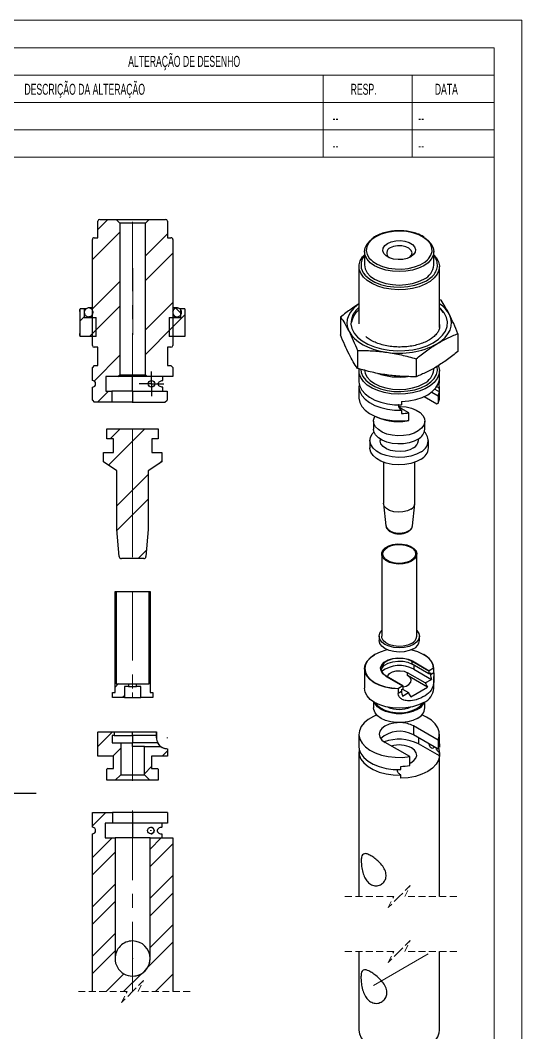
# Model space of a CAD drawing. Header units: millimetres. Extents: x 0 to 315, y 1 to 446.
# Drawn here: x 177.9 to 315, y 169 to 446 of the extents above; entities that cross this region are included whole.
import ezdxf

# ---------------------------------------------------------------- set-up
doc = ezdxf.new("R2010")
doc.units = ezdxf.units.MM
doc.header["$LTSCALE"] = 1.5
doc.linetypes.add('CENTERX2', pattern=[20.32, 12.7, -2.54, 2.54, -2.54])
doc.linetypes.add('HIDDEN', pattern=[1.905, 1.27, -0.635])
doc.layers.add('COTAS', color=7, linetype='Continuous')
doc.styles.add('SLDTEXTSTYLE1', font='TXT', dxfattribs={"width": 0.75})
doc.styles.add('SLDTEXTSTYLE2', font='TXT', dxfattribs={"width": 0.589474})

# ---------------------------------------------------------------- blocks, each defined once
blk = doc.blocks.new('Bloco2')
at = {"color": 7, "linetype": 'Continuous', "lineweight": 18}
for p, q in [((315.06, 445.59), (0.06, 445.59)), ((315.06, 0.09), (315.06, 445.59)), ((307.56, 438.09), (37.56, 438.09)), ((307.56, 7.59), (307.56, 438.09))]:
    blk.add_line(p, q, dxfattribs=at)
blk = doc.blocks.new('SW_NOTE_0_7')
at = {"layer": 'COTAS', "color": 0}
blk.add_line((80.15, 0), (0, 0), dxfattribs=at)
at = {"layer": 'COTAS', "color": 0, "insert": (0.65, 6.94), "char_height": 5.25, "attachment_point": 1, "style": 'SLDTEXTSTYLE1'}
blk.add_mtext('POS-128:EIXO PRENSA A', dxfattribs=at)
blk = doc.blocks.new('SW_CENTERMARKSYMBOL_0')
at = {"layer": 'COTAS', "color": 0}
for p, q in [((0, 2.5), (0, 3.4)), ((-2.5, 0), (-3.4, 0)), ((0, 0), (-2.5, 0)), ((0, 0), (0, 2.5)), ((0, 0), (0, -2.5)), ((0, 0), (2.5, 0)), ((2.5, 0), (3.4, 0)), ((0, -2.5), (0, -3.4))]:
    blk.add_line(p, q, dxfattribs=at)
blk = doc.blocks.new('SW_HATCH_0')
at = {"color": 0, "linetype": 'Continuous', "lineweight": 18}
for p, q in [((-13, 7.21), (-10.23, 9.98)), ((-14.5, -1.03), (-7, 6.47)), ((0, 0), (6, 6)), ((0, -6.74), (7.5, 0.76)), ((-14.5, -14.5), (-7, -7)), ((-14.5, -21.24), (-7, -13.74)), ((0, -20.21), (7.5, -12.71)), ((6.5, -20.44), (10.8, -16.14)), ((9.82, -15.79), (8.34, -14.31)), ((-17.8, -17.8), (-16.7, -16.7)), ((-15.31, -22.05), (-13.5, -20.24)), ((0, -26.94), (7.5, -19.44)), ((-14.04, -34.25), (-7, -27.21)), ((7.39, -33.02), (7.5, -32.91)), ((-13.08, -40.02), (-10.08, -37.02)), ((-10.12, -57.26), (-0.18, -47.33)), ((-9.62, -50.03), (-6.92, -47.33)), ((3.84, -56.78), (4.5, -56.12)), ((-7.8, -68.42), (0.8, -59.82)), ((-7.77, -75.13), (0.8, -66.55)), ((-2.01, -82.83), (0.3, -80.52)), ((-8.3, -95.86), (-8, -95.56)), ((1, -95.27), (1.3, -94.97)), ((1, -100.03), (1.3, -99.73)), ((-8.3, -104.57), (-8, -104.27)), ((-8.3, -109.33), (-8, -109.03)), ((1, -108.74), (1.3, -108.44)), ((1, -113.5), (1.3, -113.2)), ((-8.3, -118.04), (-7.32, -117.05)), ((-6.36, -120.85), (-5.75, -120.25)), ((-13, -134.23), (-9.03, -130.26)), ((-8.89, -136.86), (-6.75, -134.72)), ((4.58, -136.86), (6, -135.44)), ((-0.25, -141.69), (1.7, -139.74)), ((-14.5, -155.94), (-10.83, -152.27)), ((-14.5, -164.65), (-9.12, -159.27)), ((1.3, -162.32), (4.35, -159.27)), ((-14.5, -169.41), (-8.3, -163.21)), ((1.3, -167.08), (7.5, -160.88)), ((1.3, -175.79), (7.5, -169.59)), ((-14.5, -178.12), (-8.3, -171.92)), ((1.3, -180.55), (7.5, -174.35)), ((-14.5, -182.88), (-8.3, -176.68)), ((-14.5, -191.59), (-8.3, -185.39)), ((1.3, -189.26), (7.5, -183.06)), ((0.66, -194.66), (7.5, -187.82)), ((-14.5, -196.35), (-8.3, -190.15)), ((-10.71, -201.27), (-5.88, -196.44)), ((-5.95, -201.27), (-1.11, -196.43)), ((2.76, -201.27), (7.5, -196.53)), ((-14.5, -222.56), (-8.21, -216.27)), ((-14.5, -217.8), (-12.97, -216.27)), ((-3.08, -219.85), (0.5, -216.27)), ((0.13, -221.4), (5.26, -216.27)), ((-14.5, -244.74), (7.5, -222.74)), ((-14.5, -231.27), (-8.48, -225.25)), ((-14.5, -236.03), (-6.93, -228.47)), ((-9.83, -244.84), (7.5, -227.5)), ((-1.12, -244.84), (7.5, -236.21)), ((3.64, -244.84), (7.5, -240.97))]:
    blk.add_line(p, q, dxfattribs=at)

msp = doc.modelspace()

# ---------------------------------------------------------------- linework, layer by layer
at = {"color": 7, "linetype": 'Continuous', "lineweight": 18}
for p, q in [((307.51, 438.53), (37.51, 438.53)), ((307.51, 438.53), (307.51, 408.53)), ((140.93, 431.03), (307.51, 431.03)), ((260.73, 408.53), (260.73, 431.03)), ((285.01, 408.53), (285.01, 431.03)), ((140.93, 423.53), (307.51, 423.53)), ((140.93, 416.03), (307.51, 416.03)), ((140.93, 408.53), (307.51, 408.53))]:
    msp.add_line(p, q, dxfattribs=at)
at = {"color": 7, "linetype": 'Continuous', "lineweight": 25}
for p, q in [((199.1, 386.53), (199.1, 391.03)), ((199.6, 391.53), (204.1, 391.53)), ((205.1, 390.53), (204.1, 391.53)), ((204.1, 391.53), (213.1, 391.53)), ((213.1, 391.53), (212.1, 390.53)), ((213.1, 391.53), (217.6, 391.53)), ((218.1, 391.03), (218.1, 386.53)), ((205.1, 390.53), (205.1, 349.03)), ((212.1, 390.53), (205.1, 390.53)), ((212.1, 349.03), (212.1, 390.53)), ((197.6, 357.03), (197.6, 386.03)), ((198.1, 386.53), (199.1, 386.53)), ((218.1, 386.53), (219.1, 386.53)), ((219.6, 386.03), (219.6, 357.03)), ((275.05, 386.91), (274.9, 386.84)), ((272.01, 382.73), (272.01, 379.06)), ((291.01, 379.06), (291.01, 382.73)), ((270.51, 378.65), (270.51, 362.98)), ((292.51, 361.98), (292.51, 378.65)), ((292.94, 369.42), (292.51, 369.53)), ((194.13, 366.29), (194.13, 360.3)), ((194.3, 367.1), (194.3, 367.1)), ((194.3, 359.5), (194.3, 367.1)), ((195.4, 367.1), (194.3, 367.1)), ((195.4, 367.1), (195.4, 364.7)), ((195.92, 367.1), (195.4, 367.1)), ((196.59, 367.3), (196.64, 367.3)), ((197.6, 367.3), (196.59, 367.3)), ((220.79, 367.3), (219.6, 367.3)), ((219.6, 366.29), (219.68, 366.56)), ((220.65, 367.29), (220.79, 367.3)), ((220.86, 367.3), (220.79, 367.3)), ((221.8, 367.1), (221.45, 367.1)), ((221.8, 364.7), (221.8, 367.1)), ((222.9, 367.1), (221.8, 367.1)), ((222.91, 367.1), (222.9, 367.1)), ((222.91, 367.1), (222.91, 359.5)), ((195.4, 364.7), (198.6, 364.7)), ((196.38, 364.92), (196.59, 364.9)), ((196.8, 364.92), (196.59, 364.9)), ((196.59, 364.9), (197.6, 364.9)), ((198.6, 359.5), (198.6, 364.7)), ((218.6, 364.7), (218.6, 359.5)), ((218.6, 364.7), (221.8, 364.7)), ((219.6, 364.9), (220.79, 364.9)), ((220.79, 364.9), (220.84, 364.9)), ((265.47, 364.81), (265.47, 359.92)), ((297.55, 360.26), (297.55, 355.37)), ((194.3, 359.5), (194.3, 359.5)), ((198.6, 359.5), (194.3, 359.5)), ((222.9, 359.5), (218.6, 359.5)), ((222.9, 359.5), (222.91, 359.5)), ((199.1, 356.53), (198.1, 356.53)), ((199.1, 351.53), (199.1, 356.53)), ((219.1, 356.53), (218.1, 356.53)), ((218.1, 356.53), (218.1, 351.53)), ((270.08, 355.65), (270.08, 350.76)), ((286.12, 353.38), (286.12, 348.49)), ((198.1, 351.53), (197.6, 351.03)), ((197.6, 347.43), (197.6, 351.03)), ((198.1, 351.53), (199.1, 351.53)), ((218.1, 351.53), (219.1, 351.53)), ((219.6, 351.03), (219.1, 351.53)), ((219.6, 351.03), (219.6, 348.53)), ((270.51, 350.07), (270.51, 347.13)), ((291.01, 350.48), (291.01, 350.83)), ((292.51, 347.13), (292.51, 350.07)), ((204.6, 348.53), (201.3, 348.53)), ((201.3, 348.53), (201.3, 344.53)), ((204.6, 348.53), (205.1, 349.03)), ((212.6, 348.53), (204.6, 348.53)), ((205.1, 349.03), (212.1, 349.03)), ((208.6, 344.53), (208.6, 348.53)), ((212.1, 349.03), (212.6, 348.53)), ((219.6, 348.53), (212.6, 348.53)), ((216.83, 347.43), (216.83, 348.53)), ((292.49, 346.75), (292.49, 347.65)), ((197.6, 342.03), (197.6, 345.63)), ((201.3, 344.53), (202.9, 344.53)), ((202.9, 344.53), (202.9, 341.53)), ((208.6, 344.53), (202.9, 344.53)), ((208.6, 344.53), (208.6, 341.53)), ((208.6, 344.53), (218.01, 344.53)), ((216.83, 344.53), (216.83, 345.63)), ((218.01, 344.53), (218.01, 342.03)), ((270.51, 345.66), (270.51, 342.72)), ((290.4, 344.28), (292.19, 343.25)), ((291.26, 345.09), (292.49, 344.38)), ((292.49, 344.38), (292.49, 345.28)), ((292.51, 342.72), (292.51, 345.66)), ((197.6, 342.03), (198.1, 341.53)), ((202.9, 341.53), (198.1, 341.53)), ((208.6, 341.53), (202.9, 341.53)), ((208.6, 341.53), (217.42, 341.53)), ((217.42, 341.53), (218.01, 342.03)), ((282.17, 341.69), (282.17, 340.79)), ((288.31, 343.04), (291.78, 341.04)), ((291.78, 341.04), (292.19, 341.21)), ((292.19, 343.25), (292.19, 341.21)), ((273.73, 338.23), (274.08, 338.03)), ((284.13, 338.59), (281.38, 340.18)), ((282.17, 339.32), (282.17, 338.42)), ((284.13, 336.55), (284.13, 338.59)), ((274.51, 336.34), (274.51, 334.14)), ((284.13, 336.55), (283.71, 336.38)), ((288.51, 334.14), (288.51, 336.34)), ((201.6, 334.21), (215.6, 334.21)), ((201.6, 331.51), (201.6, 334.21)), ((215.6, 334.21), (215.6, 331.51)), ((203.35, 331.51), (201.6, 331.51)), ((203.35, 327.71), (203.35, 331.51)), ((215.6, 331.51), (213.85, 331.51)), ((213.85, 331.51), (213.85, 327.71)), ((273.51, 331.03), (273.51, 328.99)), ((276.26, 331.46), (276.26, 331.03)), ((286.76, 331.03), (286.76, 331.46)), ((289.51, 328.99), (289.51, 331.03)), ((200.6, 325.21), (200.6, 327.71)), ((200.6, 327.71), (203.35, 327.71)), ((213.85, 327.71), (216.6, 327.71)), ((216.6, 327.71), (216.6, 325.21)), ((204.3, 322.71), (200.6, 325.21)), ((216.6, 325.21), (212.9, 322.71)), ((277.21, 325.1), (277.21, 313.89)), ((285.81, 313.89), (285.81, 325.1)), ((204.3, 306.71), (204.3, 322.71)), ((212.9, 322.71), (212.9, 306.71)), ((277.22, 313.73), (277.87, 307.67)), ((285.15, 307.67), (285.8, 313.73)), ((204.95, 299.26), (204.3, 306.71)), ((212.9, 306.71), (212.25, 299.26)), ((276.71, 299.99), (276.71, 277.45)), ((286.31, 277.45), (286.31, 299.99)), ((211.65, 298.71), (205.55, 298.71)), ((203.8, 262.09), (203.8, 289.69)), ((203.8, 289.69), (204.1, 289.69)), ((204.1, 289.69), (204.1, 264.49)), ((204.1, 289.69), (213.1, 289.69)), ((213.1, 264.49), (213.1, 289.69)), ((213.1, 289.69), (213.4, 289.69)), ((213.4, 289.69), (213.4, 262.09)), ((276.01, 277.45), (276.01, 276.31)), ((287.01, 276.31), (287.01, 277.45)), ((274.86, 272.46), (274.79, 272.42)), ((288.23, 272.42), (288.16, 272.46)), ((285.05, 270.58), (285.12, 270.71)), ((285.05, 269.85), (285.05, 270.58)), ((289.64, 267.93), (285.05, 270.58)), ((289.64, 267.19), (285.05, 269.85)), ((285.12, 270.71), (289.71, 268.05)), ((272.01, 268.54), (272.01, 263.24)), ((282.49, 263.89), (277.9, 266.55)), ((277.97, 266.5), (277.9, 266.55)), ((277.97, 266.5), (282.56, 263.85)), ((288.65, 264.71), (283.81, 267.5)), ((283.81, 266.69), (283.81, 267.5)), ((289.25, 263.54), (283.81, 266.69)), ((285.47, 268.46), (290.31, 265.66)), ((289.64, 267.93), (289.71, 268.05)), ((289.64, 267.93), (289.64, 267.19)), ((289.64, 267.19), (290.06, 267.44)), ((290.91, 268.74), (289.71, 268.05)), ((291, 267.49), (290.06, 266.95)), ((290.06, 267.44), (290.06, 266.95)), ((290.91, 268.74), (291, 268.72)), ((291, 267.49), (291, 268.72)), ((291.01, 263.24), (291.01, 266.46)), ((204.1, 264.49), (207.5, 264.49)), ((206.35, 263.69), (206.35, 260.69)), ((207.5, 263.69), (206.35, 263.69)), ((207.5, 264.49), (207.5, 263.69)), ((207.5, 264.49), (209.7, 264.49)), ((207.5, 263.69), (209.7, 263.69)), ((209.7, 263.69), (209.7, 264.49)), ((209.7, 264.49), (213.1, 264.49)), ((210.85, 263.69), (209.7, 263.69)), ((210.85, 260.69), (210.85, 263.69)), ((282.49, 263.89), (281.3, 263.2)), ((282.49, 263.89), (282.56, 263.85)), ((282.56, 263.11), (282.56, 263.85)), ((284.65, 260.89), (289.25, 263.54)), ((288.65, 264.71), (290.31, 265.66)), ((203.1, 260.69), (203.1, 262.09)), ((203.1, 262.09), (203.8, 262.09)), ((206.35, 260.69), (203.1, 260.69)), ((206.35, 260.69), (210.85, 260.69)), ((214.1, 260.69), (210.85, 260.69)), ((213.4, 262.09), (214.1, 262.09)), ((214.1, 262.09), (214.1, 260.69)), ((281.2, 263.06), (281.3, 263.2)), ((281.2, 263.06), (281.2, 261.84)), ((282.14, 262.38), (281.2, 261.84)), ((282.14, 262.87), (282.56, 263.11)), ((282.14, 262.87), (282.14, 262.38)), ((282.39, 263.01), (284.05, 262.05)), ((282.39, 261.1), (284.05, 262.05)), ((274.51, 259.53), (274.51, 257.85)), ((288.51, 257.85), (288.51, 259.53)), ((292.14, 249.03), (285.39, 252.91)), ((285.39, 252.91), (285.39, 250.46)), ((199.2, 251.28), (199.1, 251.18)), ((199.1, 244.68), (199.1, 251.18)), ((199.2, 251.28), (203.5, 251.28)), ((203, 250.28), (203, 248.28)), ((203.6, 250.28), (203, 250.28)), ((203.6, 251.18), (203.5, 251.28)), ((203.5, 251.28), (208.61, 251.28)), ((203.6, 251.18), (203.6, 250.28)), ((208.61, 251.18), (203.6, 251.18)), ((203.6, 250.28), (208.61, 250.28)), ((208.61, 251.18), (208.61, 251.28)), ((208.61, 251.28), (215.11, 251.28)), ((208.61, 250.28), (208.61, 251.18)), ((215.11, 251.18), (208.61, 251.18)), ((208.61, 250.28), (208.61, 248.28)), ((215.11, 250.28), (208.61, 250.28)), ((215.11, 251.28), (215.11, 251.18)), ((215.11, 251.18), (215.11, 251.28)), ((215.11, 251.28), (215.11, 251.28)), ((215.11, 249.68), (215.11, 251.18)), ((215.11, 251.18), (215.11, 250.28)), ((215.11, 250.28), (215.11, 249.68)), ((215.11, 250.28), (215.11, 250.28)), ((215.11, 249.68), (215.11, 249.68)), ((270.51, 250.66), (270.51, 247.31)), ((292.14, 246.58), (285.39, 250.46)), ((292.51, 247.31), (292.51, 250.66)), ((203, 248.28), (205.35, 248.28)), ((205.35, 248.28), (205.35, 239.58)), ((205.35, 248.28), (208.6, 248.28)), ((208.6, 247.28), (208.6, 248.28)), ((215.45, 248.28), (208.6, 248.28)), ((211.85, 247.28), (208.6, 247.28)), ((211.85, 239.58), (211.85, 247.28)), ((211.85, 247.28), (216.3, 247.28)), ((215.45, 248.28), (215.45, 248.28)), ((216.3, 247.28), (216.3, 247.28)), ((218.1, 246.68), (218.1, 244.68)), ((284.38, 244.53), (277.63, 248.41)), ((292.5, 244.73), (286.8, 248.01)), ((292.14, 249.03), (292.14, 246.58)), ((292.5, 248), (292.5, 247.1)), ((292.5, 247.1), (292.51, 247.31)), ((203.4, 244.68), (199.1, 244.68)), ((203.4, 241.28), (203.4, 244.68)), ((213.8, 244.68), (213.8, 241.28)), ((218.1, 244.68), (213.8, 244.68)), ((270.51, 245.84), (270.51, 206.22)), ((284.38, 242.08), (284.38, 244.53)), ((292.5, 245.63), (292.5, 244.73)), ((292.51, 206.22), (292.51, 245.84)), ((201.8, 241.28), (201.6, 241.08)), ((201.6, 238.08), (201.6, 241.08)), ((201.8, 241.28), (203.4, 241.28)), ((213.8, 241.28), (215.4, 241.28)), ((215.6, 241.08), (215.4, 241.28)), ((215.6, 241.08), (215.6, 238.08)), ((281.92, 240.96), (281.92, 241.86)), ((203.85, 238.08), (205.35, 239.58)), ((205.35, 239.58), (211.85, 239.58)), ((211.85, 239.58), (213.35, 238.08)), ((281.92, 238.6), (281.92, 239.49)), ((203.85, 238.08), (201.6, 238.08)), ((213.35, 238.08), (203.85, 238.08)), ((215.6, 238.08), (213.35, 238.08)), ((197.6, 225.18), (197.6, 229.28)), ((197.6, 229.28), (203.1, 229.28)), ((203.1, 229.28), (203.1, 226.28)), ((208.59, 229.28), (203.1, 229.28)), ((208.59, 229.28), (208.59, 226.28)), ((218.12, 229.28), (208.59, 229.28)), ((218.12, 229.28), (218.12, 226.28)), ((203.1, 226.28), (201.1, 226.28)), ((201.1, 226.28), (201.1, 222.28)), ((208.59, 226.28), (203.1, 226.28)), ((208.59, 226.28), (208.59, 222.28)), ((218.12, 226.28), (208.59, 226.28)), ((213.59, 225.18), (213.58, 225.18)), ((216.63, 226.28), (216.63, 225.18)), ((197.6, 180.27), (197.6, 223.38)), ((201.1, 222.28), (203.8, 222.28)), ((203.8, 222.28), (203.8, 189.29)), ((213.4, 222.28), (203.8, 222.28)), ((213.4, 189.29), (213.4, 222.28)), ((213.4, 222.28), (219.6, 222.28)), ((213.58, 223.38), (213.59, 223.38)), ((216.63, 223.38), (216.63, 222.28)), ((219.6, 222.28), (219.6, 180.27)), ((270.51, 191.22), (270.51, 169.66)), ((292.51, 169.66), (292.51, 191.22)), ((213.4, 189.28), (213.4, 189.29))]:
    msp.add_line(p, q, dxfattribs=at)
at = {"color": 8, "linetype": 'Continuous', "lineweight": 25}
for p, q in [((285.47, 269.6), (285.47, 268.46)), ((286.8, 249.65), (286.8, 248.01))]:
    msp.add_line(p, q, dxfattribs=at)
at = {"color": 7, "linetype": 'HIDDEN', "lineweight": 18}
for p, q in [((284.5, 209.22), (281.5, 206.22)), ((283, 206.22), (284.5, 209.22)), ((280, 206.22), (265.75, 206.22)), ((281.5, 206.22), (278.5, 203.22)), ((278.5, 203.22), (280, 206.22)), ((297.25, 206.22), (283, 206.22)), ((284.51, 194.22), (281.51, 191.22)), ((283.01, 191.22), (284.51, 194.22)), ((280.01, 191.22), (265.75, 191.22)), ((281.51, 191.22), (278.51, 188.22)), ((278.51, 188.22), (280.01, 191.22)), ((297.27, 191.22), (283.01, 191.22)), ((211.6, 183.27), (208.6, 180.27)), ((210.1, 180.27), (211.6, 183.27)), ((207.1, 180.27), (192.84, 180.27)), ((208.6, 180.27), (205.6, 177.27)), ((205.6, 177.27), (207.1, 180.27)), ((224.36, 180.27), (210.1, 180.27))]:
    msp.add_line(p, q, dxfattribs=at)
at = {"color": 8, "linetype": 'Continuous', "lineweight": 25, "flags": 128}
for points in [[(289.26, 380.5), (289.49, 380.73), (290.16, 381.71), (290.48, 382.74), (290.44, 383.79), (290.03, 384.82), (289.27, 385.77), (288.19, 386.62), (286.84, 387.33), (285.27, 387.86), (283.54, 388.2), (281.74, 388.33), (279.92, 388.25), (278.17, 387.96), (276.56, 387.48), (275.15, 386.81)], [(275.15, 386.81), (273.99, 386), (273.15, 385.07), (272.65, 384.05), (272.51, 383.01), (272.74, 381.96), (273.33, 380.97), (273.81, 380.45)], [(277.4, 349.08), (278.35, 348.89), (278.79, 348.81)], [(277.87, 307.67), (277.94, 307.36), (278.36, 306.74), (279.08, 306.23), (280.04, 305.87), (281.14, 305.71), (282.28, 305.74), (283.35, 305.98), (284.23, 306.4)]]:
    msp.add_lwpolyline(points, dxfattribs=at)
at = {"color": 7, "linetype": 'Continuous', "lineweight": 25, "flags": 128}
for points in [[(288.47, 386.46), (289.41, 385.78), (290.29, 384.83), (290.83, 383.8), (291.01, 382.73), (290.83, 381.66), (290.29, 380.63), (289.41, 379.68), (288.23, 378.85), (286.79, 378.17), (285.14, 377.66), (283.36, 377.35), (281.51, 377.25), (279.66, 377.35), (277.87, 377.66), (276.23, 378.17), (274.79, 378.85), (273.61, 379.68), (272.73, 380.63), (272.19, 381.66), (272.01, 382.73), (272.19, 383.8), (272.73, 384.83), (273.61, 385.78), (273.92, 386.03)], [(277.56, 384.38), (278.33, 384.97), (279.35, 385.42), (280.55, 385.68), (281.83, 385.73), (283.08, 385.57), (284.21, 385.22), (285.11, 384.69), (285.73, 384.05), (286, 383.32), (285.91, 382.59), (285.46, 381.89), (284.69, 381.3), (283.67, 380.86), (282.47, 380.6), (281.19, 380.55), (279.94, 380.7), (278.81, 381.06), (277.91, 381.58), (277.29, 382.23), (277.02, 382.95), (277.11, 383.69), (277.56, 384.38)], [(284.29, 381.1), (284.36, 381.15), (284.86, 381.74), (285.01, 382.4), (284.77, 383.06), (284.18, 383.63), (283.3, 384.06), (282.23, 384.3), (281.08, 384.33), (279.97, 384.14), (279.03, 383.75)], [(291.01, 381.85), (291.72, 381.01), (292.29, 379.92), (292.51, 378.79), (292.37, 377.65), (291.89, 376.55), (291.08, 375.51), (289.95, 374.58), (288.56, 373.77), (286.94, 373.12), (285.14, 372.65), (283.23, 372.37), (281.26, 372.3), (279.3, 372.43), (277.41, 372.75), (275.66, 373.27), (274.09, 373.96), (272.76, 374.8), (271.71, 375.76), (270.97, 376.82), (270.58, 377.94), (270.53, 379.07), (270.84, 380.2), (271.49, 381.27), (272.01, 381.85)], [(273.81, 380.45), (274.26, 380.06), (275.48, 379.28), (276.94, 378.66), (278.6, 378.22), (280.37, 377.98), (282.19, 377.96), (283.99, 378.14), (285.68, 378.53), (287.2, 379.11), (288.48, 379.85), (289.26, 380.5)], [(272.01, 379.06), (272.19, 377.99), (272.73, 376.96), (273.61, 376.01), (274.79, 375.18), (276.23, 374.5), (277.87, 373.99), (279.66, 373.68), (281.51, 373.57), (283.36, 373.68), (285.14, 373.99), (286.79, 374.5), (288.23, 375.18)], [(272.15, 376.3), (272.34, 376.11), (273.43, 375.18), (274.8, 374.39), (276.4, 373.76), (278.17, 373.31), (280.06, 373.05), (281.99, 373), (283.91, 373.15), (285.75, 373.51), (287.44, 374.05), (288.93, 374.77), (290.17, 375.63), (290.5, 375.93)], [(270.51, 368.47), (269.98, 368.08), (268.98, 367.17), (268.18, 366.19), (267.62, 365.16), (267.3, 364.1), (267.21, 363.02), (267.37, 361.94), (267.78, 360.89)], [(270.51, 367.4), (269.67, 366.57), (268.87, 365.4), (268.42, 364.16), (268.32, 362.91), (268.58, 361.66), (269.19, 360.45), (270.14, 359.32), (271.4, 358.29), (272.94, 357.4), (274.71, 356.66), (276.66, 356.1), (278.75, 355.74), (280.91, 355.58), (283.09, 355.63), (285.23, 355.88), (287.26, 356.33), (289.14, 356.97), (290.81, 357.78)], [(290.81, 357.78), (292.22, 358.74), (293.34, 359.82), (294.15, 360.99), (294.6, 362.22), (294.7, 363.48), (294.44, 364.73), (293.83, 365.93), (292.88, 367.07), (292.51, 367.4)], [(291.83, 357.48), (293.04, 358.31), (294.04, 359.22), (294.83, 360.2), (295.4, 361.22), (295.72, 362.29), (295.81, 363.37), (295.64, 364.44), (295.24, 365.5)], [(267.78, 360.89), (268.42, 359.87), (269.28, 358.91), (270.35, 358.03), (271.61, 357.23), (273.05, 356.54), (274.62, 355.96), (276.32, 355.5), (278.1, 355.17)], [(292.22, 351.52), (292.29, 351.34), (292.51, 350.21), (292.37, 349.07), (291.89, 347.97), (291.08, 346.93), (289.95, 346), (288.56, 345.19), (286.94, 344.54), (285.14, 344.07), (283.23, 343.8), (281.26, 343.72), (279.3, 343.85), (277.41, 344.17), (275.66, 344.69), (274.09, 345.38), (272.76, 346.22), (271.71, 347.19), (270.97, 348.24), (270.58, 349.36), (270.53, 350.5), (270.55, 350.6)], [(271.01, 350.49), (271.11, 349.64), (271.55, 348.55), (272.34, 347.53), (273.43, 346.6), (274.8, 345.81), (276.4, 345.18), (278.17, 344.73), (280.06, 344.47), (281.99, 344.42), (283.91, 344.58), (285.75, 344.93), (287.44, 345.48), (288.93, 346.19), (290.17, 347.05), (291.11, 348.03), (291.73, 349.09), (292, 350.2), (291.92, 351.27)], [(272.01, 350.48), (272.19, 349.41), (272.73, 348.38), (273.61, 347.43), (274.79, 346.6), (276.23, 345.92), (277.87, 345.41), (279.66, 345.1), (281.51, 344.99), (283.36, 345.1), (285.14, 345.41), (286.79, 345.92), (288.23, 346.6)], [(270.51, 347.13), (270.51, 346.99), (270.73, 345.87), (271.29, 344.78), (272.18, 343.77), (273.36, 342.86), (274.8, 342.09), (276.46, 341.49), (278.28, 341.06), (280.2, 340.82), (282.17, 340.79)], [(270.58, 346.39), (270.51, 345.53), (270.73, 344.4), (271.29, 343.32), (272.17, 342.3), (273.35, 341.4), (274.8, 340.63), (276.46, 340.02), (278.28, 339.59), (280.2, 339.35), (282.17, 339.32)], [(282.17, 341.69), (284.14, 341.86), (286.02, 342.24), (287.76, 342.8), (289.29, 343.54), (290.56, 344.42), (291.54, 345.42), (292.19, 346.51), (292.49, 347.65)], [(292.49, 345.28), (292.43, 346.41), (292.32, 346.84)], [(292.49, 346.75), (292.51, 347.02), (292.51, 347.13)], [(270.51, 342.72), (270.51, 342.59), (270.73, 341.46), (271.29, 340.37), (272.18, 339.36), (273.36, 338.45), (274.81, 337.68), (276.47, 337.07), (278.29, 336.65), (280.22, 336.41), (282.19, 336.38), (284.13, 336.55)], [(292.19, 341.21), (292.49, 342.33), (292.51, 342.72)], [(281.31, 340.38), (281.9, 340.38), (283.45, 340.22), (284.9, 339.88), (286.17, 339.35), (287.22, 338.68), (287.98, 337.89), (288.41, 337.02), (288.5, 336.11), (288.24, 335.22), (287.64, 334.39), (286.73, 333.65)], [(286.73, 333.65), (285.56, 333.05), (284.19, 332.61), (282.68, 332.36), (281.12, 332.31), (279.57, 332.46), (278.12, 332.8), (276.84, 333.33), (275.8, 334), (275.04, 334.79), (274.61, 335.66), (274.52, 336.57), (274.78, 337.46), (274.87, 337.62)], [(287.47, 327.96), (286.19, 327.29), (284.68, 326.79), (283.03, 326.5), (281.31, 326.42), (279.59, 326.55), (277.97, 326.89), (276.51, 327.43), (275.28, 328.13), (274.35, 328.97), (273.75, 329.91), (273.51, 330.9), (273.65, 331.9), (274.15, 332.85), (274.63, 333.39)], [(286.73, 331.44), (285.56, 330.84), (284.19, 330.4), (282.68, 330.15), (281.12, 330.1), (279.57, 330.25), (278.12, 330.6), (276.84, 331.12), (275.8, 331.8), (275.04, 332.59), (274.61, 333.46), (274.51, 334.14)], [(285.42, 329.01), (284.39, 328.5), (283.15, 328.15), (281.8, 328.01), (280.44, 328.07), (279.14, 328.33), (278.01, 328.77), (277.12, 329.37), (276.52, 330.09), (276.27, 330.86), (276.26, 331.03)], [(287.47, 325.92), (286.19, 325.25), (284.68, 324.75), (283.03, 324.46), (281.31, 324.38), (279.59, 324.51), (277.97, 324.85), (276.51, 325.39), (275.28, 326.09), (274.35, 326.93), (273.75, 327.87), (273.51, 328.86), (273.51, 328.99)], [(284.72, 312.23), (283.73, 311.76), (282.54, 311.48), (281.27, 311.41), (280.01, 311.56), (278.89, 311.92), (278, 312.45), (277.42, 313.11), (277.21, 313.84), (277.21, 313.89)], [(285.67, 298.61), (284.88, 298.01), (283.83, 297.56), (282.61, 297.29), (281.31, 297.22), (280.02, 297.35), (278.85, 297.68), (277.87, 298.18), (277.16, 298.82), (276.77, 299.54), (276.74, 300.29), (277.06, 301.02), (277.71, 301.68), (278.64, 302.21), (279.78, 302.57), (281.06, 302.75), (282.36, 302.71), (283.6, 302.48), (284.69, 302.06), (285.54, 301.49), (286.1, 300.8), (286.31, 300.06), (286.16, 299.31), (285.67, 298.61)], [(285.44, 298.72), (284.67, 298.14), (283.64, 297.7), (282.43, 297.44), (281.15, 297.4), (279.9, 297.56), (278.78, 297.92), (277.89, 298.45), (277.28, 299.1), (277.02, 299.82), (277.12, 300.56), (277.58, 301.25), (278.35, 301.84), (279.38, 302.28), (280.59, 302.53), (281.87, 302.58), (283.11, 302.41), (284.23, 302.05), (285.13, 301.53), (285.74, 300.88), (286, 300.15), (285.9, 299.41), (285.44, 298.72)], [(285.37, 275.19), (284.22, 274.69), (282.89, 274.38), (281.47, 274.27), (280.04, 274.39), (278.72, 274.71), (277.59, 275.22), (276.72, 275.88), (276.19, 276.65), (276.01, 277.47), (276.21, 278.3), (276.71, 279)], [(284.88, 275.48), (283.83, 275.02), (282.61, 274.75), (281.31, 274.68), (280.02, 274.82), (278.85, 275.14), (277.87, 275.65), (277.16, 276.28), (276.77, 277), (276.71, 277.45)], [(286.31, 279), (286.83, 278.25), (287.01, 277.43), (286.81, 276.6), (286.25, 275.84), (285.37, 275.19)], [(285.37, 274.04), (284.22, 273.54), (282.89, 273.23), (281.47, 273.13), (280.04, 273.25), (278.72, 273.57), (277.59, 274.08), (276.72, 274.74), (276.19, 275.51), (276.01, 276.31)], [(281.2, 263.06), (279.38, 263.2), (277.64, 263.54), (276.04, 264.06), (274.65, 264.75), (273.51, 265.59), (272.67, 266.53), (272.17, 267.55), (272.01, 268.61), (272.21, 269.66), (272.75, 270.67), (273.63, 271.61), (274.79, 272.42)], [(278.3, 273.73), (277.89, 273.63), (276.28, 273.13), (274.87, 272.47), (273.71, 271.65), (272.84, 270.72), (272.3, 269.72), (272.11, 268.67), (272.27, 267.62), (272.78, 266.61), (273.62, 265.67), (274.76, 264.85), (276.15, 264.17), (277.75, 263.65), (279.49, 263.33), (281.3, 263.2)], [(277.9, 266.55), (277.03, 267.22), (276.53, 268), (276.42, 268.84), (276.73, 269.66), (277.43, 270.39), (278.46, 270.98), (279.73, 271.38), (281.15, 271.56), (282.6, 271.5), (283.96, 271.21), (285.12, 270.71)], [(290.91, 268.74), (290.69, 269.79), (290.13, 270.79), (289.24, 271.71), (288.06, 272.52), (286.64, 273.17), (285.02, 273.66), (284.72, 273.73)], [(285.05, 270.58), (283.91, 271.08), (282.58, 271.36), (281.16, 271.42), (279.76, 271.25), (278.52, 270.86), (277.51, 270.28), (276.83, 269.55), (276.52, 268.75), (276.62, 267.93), (277.12, 267.16), (277.97, 266.5)], [(276.55, 268.18), (276.83, 268.82), (277.51, 269.54), (278.52, 270.12), (279.76, 270.51), (281.16, 270.69), (282.58, 270.63), (283.91, 270.34), (285.05, 269.85)], [(278.27, 266.33), (278.37, 266.66), (278.85, 267.25), (279.65, 267.71), (280.67, 267.99), (281.79, 268.05), (282.88, 267.88), (283.81, 267.5)], [(282.56, 263.59), (283.37, 263.82), (284.17, 264.28), (284.65, 264.87), (284.75, 265.52), (284.46, 266.15), (283.81, 266.69)], [(288.22, 259.36), (286.78, 258.67), (285.14, 258.17), (283.36, 257.86), (281.5, 257.75), (279.65, 257.86), (277.87, 258.17), (276.23, 258.68), (274.79, 259.36), (273.61, 260.19), (272.73, 261.14), (272.19, 262.17), (272.01, 263.24)], [(286.46, 254.99), (285.23, 254.42), (283.82, 254.03), (282.29, 253.83), (280.72, 253.83), (279.19, 254.03), (277.78, 254.43), (276.56, 254.99), (275.58, 255.7), (274.9, 256.52), (274.55, 257.4), (274.51, 257.85)], [(286.46, 257.44), (285.23, 256.87), (283.82, 256.48), (282.29, 256.28), (280.72, 256.28), (279.19, 256.48), (277.78, 256.88), (276.56, 257.44), (275.58, 258.15), (274.9, 258.96), (274.67, 259.43)], [(275.07, 259.21), (275.52, 258.6), (276.43, 257.85), (277.61, 257.25), (278.99, 256.81), (280.52, 256.58), (282.1, 256.55), (283.64, 256.73), (285.08, 257.12), (286.31, 257.68)], [(286.31, 257.68), (287.29, 258.4), (287.95, 259.21)], [(275.36, 255.92), (274.45, 255.53), (273.05, 254.71), (271.92, 253.77), (271.11, 252.73), (270.63, 251.61), (270.51, 250.47), (270.75, 249.33), (271.34, 248.24), (272.25, 247.23), (273.47, 246.32), (274.95, 245.56), (276.64, 244.96), (278.49, 244.55), (280.44, 244.34), (282.43, 244.33), (284.38, 244.53)], [(292.14, 249.03), (292.47, 250.16), (292.45, 251.3), (292.07, 252.42), (291.35, 253.49), (290.31, 254.47), (288.98, 255.32), (287.66, 255.92)], [(280.99, 253.82), (280.07, 253.72), (278.75, 253.4), (277.61, 252.9), (276.74, 252.24), (276.19, 251.47), (276.01, 250.65), (276.2, 249.83), (276.75, 249.06), (277.63, 248.41)], [(270.51, 247.31), (270.6, 246.49), (271.05, 245.34), (271.85, 244.27), (272.99, 243.29), (274.41, 242.46), (276.07, 241.79), (277.92, 241.31), (279.89, 241.03), (281.92, 240.96)], [(284.38, 242.72), (284.67, 242.86), (285.53, 243.43), (286.09, 244.11), (286.31, 244.85), (286.17, 245.6), (285.69, 246.3), (284.9, 246.9)], [(290.98, 247.24), (290.93, 246.99), (290.8, 246.83), (290.59, 246.79), (290.34, 246.87), (290.1, 247.07), (289.89, 247.35), (289.76, 247.66), (289.71, 247.97), (289.71, 247.98)], [(270.58, 246.57), (270.53, 246.19), (270.6, 245.02), (271.05, 243.87), (271.85, 242.8), (272.99, 241.83), (274.41, 240.99), (276.07, 240.32), (277.92, 239.84), (279.89, 239.56), (281.92, 239.49)], [(292.5, 244.73), (292.24, 243.55), (291.61, 242.42), (290.61, 241.38), (289.3, 240.46), (287.72, 239.7), (285.92, 239.12), (283.96, 238.75), (281.92, 238.6)], [(270.51, 169.66), (270.65, 168.66), (271.13, 167.55), (271.95, 166.52), (273.08, 165.58), (274.48, 164.78), (276.1, 164.13), (277.9, 163.66), (279.81, 163.39), (281.78, 163.31), (283.74, 163.44), (285.63, 163.77), (287.38, 164.29), (288.95, 164.98), (290.28, 165.83), (291.32, 166.79), (292.05, 167.85), (292.44, 168.97), (292.51, 169.66)]]:
    msp.add_lwpolyline(points, dxfattribs=at)
at = {"color": 7, "linetype": 'Continuous', "lineweight": 25}
for centre in [(213.78, 346.53), (213.59, 224.28)]:
    msp.add_circle(centre, 0.9, dxfattribs=at)
for centre, radius, start, end in [((199.6, 391.03), 0.5, 90.0004, 179.9988), ((217.6, 391.03), 0.5, 0.0012, 89.9996), ((198.1, 386.03), 0.5, 90.0004, 180.0006), ((219.1, 386.03), 0.5, 359.9994, 89.9996), ((279.57, 382.34), 1.5, 110.7043, 235.9898), ((286.25, 379.53), 4.78, 294.3747, 354.3051), ((196.59, 366.1), 1.2, 89.9999, 156.8448), ((287.78, 361.37), 8.53, 28.9197, 56.2886), ((281.56, 376.6), 21.7, 260.8205, 298.2389), ((198.1, 357.03), 0.5, 180.0012, 269.9996), ((219.1, 357.03), 0.5, 270.0004, 359.9988), ((286.25, 350.95), 4.78, 294.3746, 354.3052), ((197.6, 346.53), 0.9, 270.0001, 89.9999), ((288.58, 344.8), 3.93, 336.7295, 353.8902), ((281.41, 351.92), 15.71, 242.2141, 278.447), ((281.53, 357.01), 18.6, 271.9531, 278.0332), ((285.26, 334.35), 3.26, 296.8229, 356.2295), ((286.1, 330.98), 3.32, 294.3931, 46.5009), ((284.28, 331.22), 2.49, 297.4518, 355.6006), ((285.77, 329.25), 3.74, 297.0122, 356.0403), ((283.82, 314.01), 1.99, 296.7217, 356.3307), ((205.55, 299.31), 0.6, 185.0008, 269.9999), ((211.65, 299.31), 0.6, 270.0001, 354.9992), ((283.91, 277.68), 2.41, 293.6425, 354.4404), ((284.37, 276.5), 2.65, 292.1769, 355.9059), ((286.16, 267.98), 4.91, 8.6769, 65.0102), ((281.58, 261.32), 8.13, 61.4037, 127.0871), ((293.9, 267.01), 3.84, 180.9848, 200.6084), ((286.34, 263.65), 4.68, 293.6626, 354.97), ((293.46, 266.46), 5.12, 200.0015, 214.7275), ((285.98, 262.45), 3.84, 180.9848, 200.6083), ((288.86, 263.8), 5.12, 200.0015, 214.7275), ((281.51, 265.6), 8.16, 247.603, 292.397), ((284.66, 261.04), 4.03, 296.565, 336.4156), ((285.08, 258.14), 3.44, 293.5652, 355.0674), ((281.72, 246.03), 7.8, 61.9327, 87.7196), ((218.11, 249.68), 3, 180.0001, 207.818), ((281.6, 243.93), 7.55, 59.8801, 133.1807), ((218.1, 249.68), 3, 207.8182, 233.1301), ((218.1, 249.68), 3, 233.13, 270.0002), ((281.47, 237.57), 11.72, 62.9373, 110.4046), ((281.48, 240.2), 7.53, 63.018, 106.4354), ((288.58, 248.24), 3.93, 334.9173, 356.4381), ((288.73, 245.83), 3.77, 356.9036, 18.3735), ((281.53, 260.44), 18.58, 271.1976, 278.8166), ((197.6, 224.28), 0.9, 270.0001, 89.9999), ((208.59, 189.29), 4.79, 89.979, 180.021), ((208.59, 189.28), 4.8, 270.0001, 89.9999), ((208.59, 189.27), 4.81, 0.1435, 89.9789), ((208.6, 189.28), 4.8, 179.8774, 0.1226)]:
    msp.add_arc(centre, radius, start, end, dxfattribs=at)
at = {"color": 8, "linetype": 'Continuous', "lineweight": 25}
for centre, radius, start, end in [((275.03, 379.05), 3.97, 139.3791, 223.7052), ((287.91, 379.03), 4.04, 309.7847, 40.0657), ((283.45, 307.93), 1.72, 296.9521, 351.2836)]:
    msp.add_arc(centre, radius, start, end, dxfattribs=at)
at = {"color": 7, "linetype": 'Continuous', "lineweight": 25}
for points, knots in [([(281.35, 388.4), (281.12, 388.41), (280.32, 388.42), (278.96, 388.25), (277.35, 387.89), (276.04, 387.44), (275.31, 387.05), (275.05, 386.91)], [0, 0, 0, 0, 0.10629, 0.368003, 0.62169, 0.862846, 1, 1, 1, 1]), ([(288.35, 386.69), (287.97, 386.91), (287.13, 387.39), (285.69, 387.88), (284.08, 388.24), (282.61, 388.42), (281.7, 388.41), (281.35, 388.4)], [0, 0, 0, 0, 0.180215, 0.396153, 0.623581, 0.858212, 1, 1, 1, 1]), ([(274.9, 386.84), (274.84, 386.8), (274.64, 386.67), (274.33, 386.51), (274.12, 386.32), (274.06, 386.26)], [0, 0, 0, 0, 0.177907, 0.732158, 1, 1, 1, 1]), ([(295.24, 365.5), (294.87, 366.21), (294.17, 367.56), (293.33, 368.82), (292.94, 369.42)], [0, 0, 0, 0, 0.5293858, 1, 1, 1, 1]), ([(194.13, 366.29), (194.14, 366.49), (194.16, 366.76), (194.27, 367.02), (194.3, 367.1)], [0, 0, 0, 0, 0.702676, 1, 1, 1, 1]), ([(195.5, 366.61), (195.54, 366.69), (195.65, 366.88), (195.92, 367.12), (196.29, 367.29), (196.7, 367.32), (197.1, 367.21), (197.44, 366.98), (197.68, 366.65), (197.8, 366.25), (197.78, 365.84), (197.63, 365.46), (197.36, 365.15), (197.01, 364.95), (196.6, 364.88), (196.2, 364.94), (195.83, 365.14), (195.56, 365.44), (195.4, 365.82), (195.37, 366.23), (195.46, 366.49), (195.5, 366.61)], [0, 0, 0, 0, 0.0335965, 0.0872867, 0.1409756, 0.1946673, 0.2483613, 0.3020548, 0.3557462, 0.4094328, 0.4631191, 0.5168009, 0.5704849, 0.6241736, 0.6778658, 0.7315598, 0.7852537, 0.8389446, 0.8926318, 0.9463167, 1, 1, 1, 1]), ([(219.6, 366.25), (219.61, 366.33), (219.65, 366.55), (219.83, 366.86), (220.14, 367.14), (220.52, 367.29), (220.93, 367.31), (221.32, 367.2), (221.66, 366.96), (221.89, 366.62), (222, 366.23), (221.98, 365.82), (221.82, 365.44), (221.54, 365.14), (221.18, 364.94), (220.77, 364.88), (220.37, 364.95), (220.01, 365.15), (219.74, 365.46), (219.58, 365.85), (219.59, 366.12), (219.6, 366.25)], [0, 0, 0, 0, 0.033594, 0.087281, 0.140969, 0.194659, 0.248352, 0.302046, 0.355739, 0.409428, 0.463114, 0.516799, 0.570484, 0.624169, 0.677857, 0.731548, 0.785241, 0.838935, 0.892629, 0.946316, 1, 1, 1, 1]), ([(270.51, 368.46), (269.77, 367.98), (268.03, 366.86), (266.41, 365.56), (265.47, 364.81)], [0, 0, 0, 0, 0.420284, 1, 1, 1, 1]), ([(270.51, 366.88), (270.21, 366.57), (269.56, 365.93), (268.83, 364.74), (268.58, 363.82), (268.46, 363.38)], [0, 0, 0, 0, 0.311955, 0.666706, 1, 1, 1, 1]), ([(293.56, 366.06), (293.44, 366.23), (293.14, 366.64), (292.74, 366.96), (292.51, 367.15)], [0, 0, 0, 0, 0.411062, 1, 1, 1, 1]), ([(265.47, 364.81), (265.86, 364.22), (266.7, 362.95), (267.4, 361.6), (267.78, 360.89)], [0, 0, 0, 0, 0.466526, 1, 1, 1, 1]), ([(297.55, 360.26), (297.18, 361.18), (296.46, 362.95), (295.64, 364.67), (295.24, 365.5)], [0, 0, 0, 0, 0.5206929, 1, 1, 1, 1]), ([(194.3, 359.5), (194.27, 359.57), (194.16, 359.83), (194.14, 360.11), (194.13, 360.3)], [0, 0, 0, 0, 0.293472, 1, 1, 1, 1]), ([(267.78, 360.89), (268.17, 360.07), (269, 358.35), (269.71, 356.58), (270.08, 355.65)], [0, 0, 0, 0, 0.475179, 1, 1, 1, 1]), ([(292.51, 362.82), (292.54, 362.61), (292.61, 362.07), (292.37, 361.23), (291.85, 360.33), (291.06, 359.48), (290.27, 358.88), (289.76, 358.58), (289.62, 358.5)], [0, 0, 0, 0, 0.114053, 0.290579, 0.46293, 0.676839, 0.916162, 1, 1, 1, 1]), ([(291.83, 357.48), (292.77, 358.02), (294.62, 359.07), (296.58, 359.87), (297.55, 360.26)], [0, 0, 0, 0, 0.510676, 1, 1, 1, 1]), ([(267.78, 354.68), (267.39, 355.5), (266.56, 357.22), (265.85, 358.99), (265.47, 359.92)], [0, 0, 0, 0, 0.475177, 1, 1, 1, 1]), ([(289.62, 358.5), (289.4, 358.38), (288.71, 358), (287.45, 357.5), (285.82, 357.03), (284.06, 356.73), (282.23, 356.59), (280.38, 356.63), (278.57, 356.83), (276.85, 357.2), (275.28, 357.71), (273.9, 358.37), (272.93, 358.94), (272.5, 359.36), (272.39, 359.46)], [0, 0, 0, 0, 0.04239, 0.129593, 0.2234, 0.322089, 0.423687, 0.526047, 0.626952, 0.72421, 0.815834, 0.900113, 0.975771, 1, 1, 1, 1]), ([(286.12, 353.38), (287.05, 354.13), (288.88, 355.6), (290.86, 356.86), (291.83, 357.48)], [0, 0, 0, 0, 0.508733, 1, 1, 1, 1]), ([(270.08, 350.76), (269.69, 351.35), (268.85, 352.62), (268.15, 353.96), (267.78, 354.68)], [0, 0, 0, 0, 0.466525, 1, 1, 1, 1]), ([(270.08, 355.65), (271.41, 355.65), (274.09, 355.65), (276.76, 355.33), (278.1, 355.17)], [0, 0, 0, 0, 0.4947447, 1, 1, 1, 1]), ([(278.1, 355.17), (279.44, 354.95), (282.15, 354.5), (284.79, 353.76), (286.12, 353.38)], [0, 0, 0, 0, 0.4958833, 1, 1, 1, 1]), ([(297.55, 355.37), (296.61, 354.63), (294.78, 353.16), (292.8, 351.89), (291.83, 351.27)], [0, 0, 0, 0, 0.508734, 1, 1, 1, 1]), ([(278.1, 348.97), (276.76, 349.19), (274.05, 349.64), (271.41, 350.39), (270.08, 350.76)], [0, 0, 0, 0, 0.495883, 1, 1, 1, 1]), ([(275.69, 349.41), (275.95, 349.31), (276.76, 349), (278.22, 348.69), (279.46, 348.48), (280.13, 348.46), (280.18, 348.46)], [0, 0, 0, 0, 0.18055, 0.566184, 0.964562, 1, 1, 1, 1]), ([(291.83, 351.27), (290.89, 350.74), (289.05, 349.68), (287.08, 348.88), (286.12, 348.49)], [0, 0, 0, 0, 0.510676, 1, 1, 1, 1]), ([(216.83, 345.63), (216.69, 345.64), (216.37, 345.66), (215.97, 345.85), (215.71, 346.11), (215.59, 346.35), (215.57, 346.56), (215.62, 346.77), (215.75, 347), (216.04, 347.24), (216.42, 347.4), (216.7, 347.42), (216.83, 347.43)], [0, 0, 0, 0, 0.125918, 0.287381, 0.375843, 0.447519, 0.519619, 0.558493, 0.642783, 0.746557, 0.887836, 1, 1, 1, 1]), ([(286.12, 348.49), (284.79, 348.49), (282.11, 348.5), (279.45, 348.81), (278.1, 348.97)], [0, 0, 0, 0, 0.494745, 1, 1, 1, 1]), ([(280.18, 348.46), (280.75, 348.44), (281.93, 348.38), (283.12, 348.43), (283.73, 348.54), (283.73, 348.54)], [0, 0, 0, 0, 0.477095, 0.998126, 1, 1, 1, 1]), ([(292.18, 346.87), (292.19, 346.87), (292.31, 346.86), (292.4, 346.8), (292.49, 346.75)], [0, 0, 0, 0, 0.134647, 1, 1, 1, 1]), ([(292.49, 345.28), (292.39, 345.35), (292.14, 345.52), (291.91, 345.77), (291.8, 345.97), (291.78, 346.01)], [0, 0, 0, 0, 0.358903, 0.869729, 1, 1, 1, 1]), ([(281.36, 340.8), (281.34, 340.77), (281.29, 340.7), (281.28, 340.54), (281.31, 340.35), (281.4, 340.12), (281.58, 339.83), (281.84, 339.54), (282.06, 339.39), (282.17, 339.32)], [0, 0, 0, 0, 0.060107, 0.150029, 0.25623, 0.371569, 0.554791, 0.796544, 1, 1, 1, 1]), ([(277.91, 307.66), (277.92, 307.52), (277.95, 307.14), (278.35, 306.59), (278.99, 306.07), (279.85, 305.7), (280.85, 305.49), (281.91, 305.46), (282.94, 305.63), (283.88, 305.98), (284.6, 306.51), (285.04, 307.1), (285.1, 307.5), (285.12, 307.65)], [0, 0, 0, 0, 0.045118, 0.123734, 0.211445, 0.314232, 0.427611, 0.544557, 0.659588, 0.768164, 0.8688, 0.94904, 1, 1, 1, 1]), ([(291, 267.49), (291.01, 267.25), (291.01, 266.76), (291.01, 265.99), (290.98, 265.09), (290.83, 263.96), (290.19, 262.43), (288.51, 261.03), (286.37, 260.06), (284.35, 259.71), (282.88, 259.92), (281.96, 260.38), (281.4, 260.99), (281.21, 261.51), (281.2, 261.79), (281.2, 261.84)], [0, 0, 0, 0, 0.045056, 0.094426, 0.145214, 0.21684, 0.311152, 0.452822, 0.62017, 0.754739, 0.836991, 0.898599, 0.94595, 0.991065, 1, 1, 1, 1]), ([(215.11, 249.68), (215.13, 249.42), (215.16, 248.92), (215.45, 248.23), (215.9, 247.6), (216.56, 247.06), (217.34, 246.75), (217.88, 246.69), (218.1, 246.68), (218.1, 246.68)], [0, 0, 0, 0, 0.165752, 0.3217, 0.467788, 0.656665, 0.860998, 0.997181, 1, 1, 1, 1]), ([(291.6, 246.83), (291.6, 246.81), (291.6, 246.73), (291.66, 246.56), (291.8, 246.29), (292.04, 245.98), (292.3, 245.75), (292.47, 245.65), (292.5, 245.63)], [0, 0, 0, 0, 0.03281, 0.157347, 0.344615, 0.607472, 0.928717, 1, 1, 1, 1]), ([(281.92, 239.49), (281.92, 239.5), (281.78, 239.58), (281.54, 239.76), (281.27, 240.07), (281.11, 240.35), (281.02, 240.58), (281, 240.77), (281.03, 240.92), (281.07, 240.97), (281.09, 240.98)], [0, 0, 0, 0, 0.008089, 0.256286, 0.490137, 0.655471, 0.779408, 0.89008, 0.969094, 1, 1, 1, 1]), ([(213.58, 223.38), (213.58, 223.38), (213.74, 223.38), (213.99, 223.45), (214.25, 223.65), (214.38, 223.84), (214.46, 224.03), (214.48, 224.19), (214.49, 224.34), (214.46, 224.49), (214.4, 224.67), (214.25, 224.91), (213.96, 225.13), (213.7, 225.18), (213.58, 225.18), (213.58, 225.18)], [0, 0, 0, 0, 0.001182, 0.169685, 0.254575, 0.355313, 0.409097, 0.471172, 0.520937, 0.568866, 0.632966, 0.724428, 0.870851, 0.998818, 1, 1, 1, 1]), ([(216.63, 225.18), (216.56, 225.18), (216.31, 225.17), (215.94, 225.06), (215.61, 224.83), (215.42, 224.6), (215.34, 224.37), (215.35, 224.15), (215.44, 223.93), (215.64, 223.69), (216, 223.47), (216.36, 223.39), (216.59, 223.38), (216.63, 223.38)], [0, 0, 0, 0, 0.060501, 0.221043, 0.329391, 0.409087, 0.473071, 0.537298, 0.596812, 0.681485, 0.801846, 0.961449, 1, 1, 1, 1]), ([(271.13, 215.62), (271.13, 215.71), (271.12, 216.17), (271.16, 216.86), (271.39, 217.7), (272.13, 218.09), (273.04, 217.8), (274.06, 217.26), (275.17, 216.46), (276.28, 215.45), (277.26, 214.24), (277.9, 212.88), (277.98, 211.52), (277.53, 210.39), (276.67, 209.54), (275.49, 209.11), (274.19, 209.26), (273.07, 209.99), (272.22, 211.09), (271.62, 212.49), (271.24, 214.03), (271.17, 215.1), (271.13, 215.62)], [0, 0, 0, 0, 0.011636, 0.05631, 0.087075, 0.112652, 0.149201, 0.199052, 0.255924, 0.318011, 0.383905, 0.447213, 0.500535, 0.546857, 0.593914, 0.644834, 0.697359, 0.749774, 0.805017, 0.867224, 0.935868, 1, 1, 1, 1]), ([(271.06, 183.66), (271.06, 183.78), (271.04, 184.28), (271.09, 185.01), (271.31, 185.88), (272.06, 186.28), (273.01, 185.98), (274.06, 185.43), (275.21, 184.6), (276.37, 183.56), (277.41, 182.31), (278.1, 180.91), (278.2, 179.49), (277.73, 178.3), (276.85, 177.42), (275.62, 176.93), (274.26, 177.07), (273.08, 177.8), (272.2, 178.94), (271.57, 180.38), (271.18, 181.98), (271.1, 183.11), (271.06, 183.66)], [0, 0, 0, 0, 0.014386, 0.058718, 0.088987, 0.113921, 0.150066, 0.199684, 0.256146, 0.31782, 0.383618, 0.44722, 0.500647, 0.546785, 0.593874, 0.645219, 0.6981, 0.750282, 0.804824, 0.866331, 0.934961, 1, 1, 1, 1])]:
    msp.add_open_spline(points, degree=3, knots=knots, dxfattribs=at)
at = {"layer": 'COTAS', "linetype": 'CENTERX2', "lineweight": 18}
for p, q in [((208.6, 341.38), (208.6, 391.68)), ((208.69, 359.97), (208.69, 378.21)), ((208.6, 334.36), (208.6, 331.51)), ((208.6, 331.51), (208.6, 327.71)), ((208.6, 327.71), (208.6, 325.21)), ((208.6, 325.21), (208.6, 322.71)), ((208.6, 322.71), (208.6, 306.71)), ((208.6, 306.71), (208.6, 299.11)), ((208.6, 289.84), (208.6, 262.09)), ((208.6, 262.09), (208.6, 260.54)), ((208.6, 251.43), (208.6, 239.58)), ((218.26, 249.68), (217.95, 249.68)), ((208.6, 237.93), (208.6, 239.58)), ((208.6, 180.27), (208.6, 232.25)), ((213.43, 224.28), (213.74, 224.28)), ((208.44, 189.28), (208.75, 189.28)), ((289.4, 190.57), (274.47, 181.91))]:
    msp.add_line(p, q, dxfattribs=at)

# ---------------------------------------------------------------- block references
at = {"color": 7, "linetype": 'Continuous', "lineweight": 18}
msp.add_blockref('SW_HATCH_0', (212.1, 381.55), dxfattribs=at)
at = {"layer": 'COTAS'}
for name, p in [('Bloco2', (-0.05, 0.44)), ('SW_CENTERMARKSYMBOL_0', (213.78, 346.53)), ('SW_NOTE_0_7', (102.07, 234.48))]:
    msp.add_blockref(name, p, dxfattribs=at)

# ---------------------------------------------------------------- texts
at = {"color": 7, "linetype": 'Continuous', "lineweight": 0, "char_height": 3, "style": 'SLDTEXTSTYLE2'}
for s, insert, attachment_point in [('ALTERAÇÃO DE DESENHO', (222.7, 436.28), 2), ('DESCRIÇÃO DA ALTERAÇÃO', (179.02, 428.65), 1), ('RESP.', (268.23, 428.65), 1), ('DATA', (291.24, 428.65), 1), ('--', (263.31, 420.73), 1), ('--', (286.71, 420.73), 1), ('--', (263.31, 413.23), 1), ('--', (286.71, 413.23), 1)]:
    msp.add_mtext(s, dxfattribs=dict(at, insert=insert, attachment_point=attachment_point))

doc.saveas('drawing.dxf')
